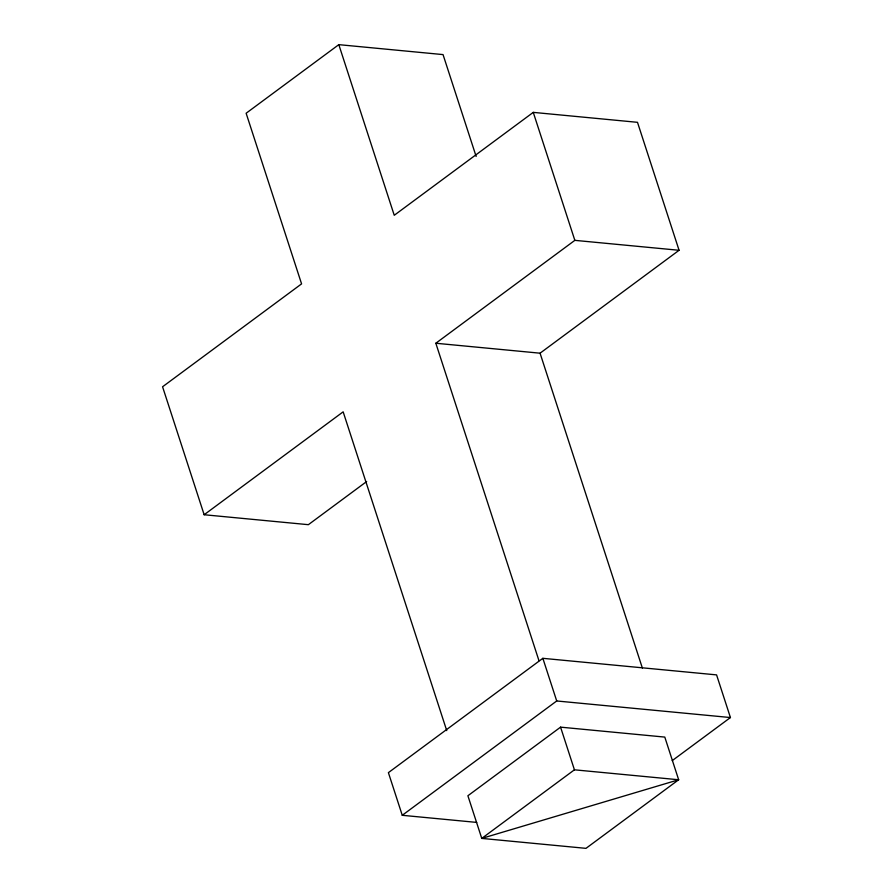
<?xml version="1.0" encoding="UTF-8"?>
<svg xmlns="http://www.w3.org/2000/svg" width="893" height="893" viewBox="0 0 893 893"><rect width="100%" height="100%" fill="white"/><g stroke="black" fill="none" stroke-linecap="round" stroke-linejoin="round"><path stroke-width="1.34" d="M476.136 156.442L443.04 54.596L338.815 44.65L246.133 113.244L301.577 283.874L162.571 386.769L204.151 514.736L308.375 524.682L366.666 481.528M538.97 660.686L435.829 343.247L540.064 353.193L679.071 250.286L637.49 122.319L533.266 112.373L394.248 215.28L338.815 44.65M204.151 514.736L343.158 411.84L446.734 730.608M435.829 343.247L574.846 240.351L679.071 250.286M672.228 760.624L730.429 717.548L716.577 674.885L542.855 658.32L388.399 772.646L402.263 815.298L476.717 822.408M402.263 815.298L556.719 700.972L730.429 717.548M560.57 727.148L467.899 795.752L481.762 838.404L585.987 848.35L678.658 779.756L664.794 737.093L560.57 727.148L574.433 769.811L678.658 779.756L481.762 838.404L574.433 769.811M533.266 112.373L574.846 240.351M540.064 353.193L642.346 667.986M542.855 658.32L556.719 700.972"/></g></svg>
